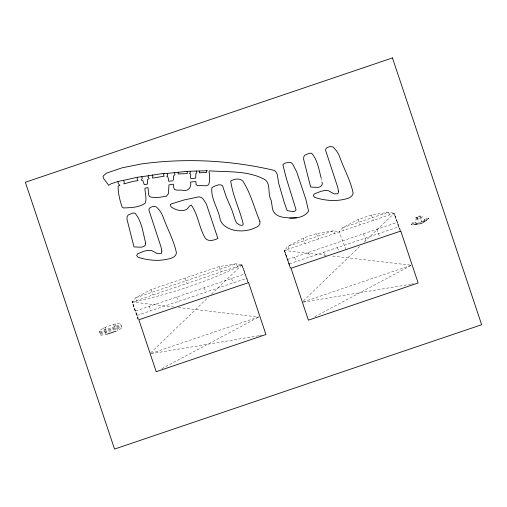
<?xml version="1.0" encoding="UTF-8"?>
<svg xmlns="http://www.w3.org/2000/svg" width="507" height="507" viewBox="0 0 507 507"><rect width="100%" height="100%" fill="white"/><g stroke="black" fill="none" stroke-linecap="round" stroke-linejoin="round"><path stroke-width="0.38" stroke-dasharray="2.54 1.9" d="M422.863 222.7L426.583 220.564L426.983 219.956L426.191 217.852L424.112 219.829L428.966 218.511L426.191 217.852M411.297 224.493L413.009 222.32L415.936 222.598L411.297 224.493L413.63 223.967M138.138 319.828L132.188 302.026L135.743 297.799L150.985 289.636L219.151 266.549L236.344 263.729L241.921 264.863L248.588 282.608M400.517 230.33L394.123 213.314L284.364 250.49L290.308 268.279L284.364 250.49L287.906 246.282L333.657 230.786L339.208 231.914M150.68 352.853L208.58 297.013M211.406 294.288L241.921 264.863L247.796 281.911M303.427 300.765L360.477 245.756M364.26 242.112L394.123 213.314L399.998 230.362M417.318 217.966L415.74 217.94L416.9 216.857L419.536 215.963L420.943 216.178L419.954 217.072M423.32 221.198L424.853 219.899M115.051 324.017L117.466 330.45L122.187 328.042L120.546 323.662L115.051 324.017L103.637 327.877L99.15 330.906L100.798 335.292L107.56 334.037M161.784 368.728L259.28 316.786L151.764 353.195M314.657 316.818L411.475 265.237L331.413 255.946M426.812 219.499L428.966 218.511M288.933 248.943L287.925 246.256L303.097 238.125L316.463 233.594L333.657 230.786L334.664 233.454M345.901 249.653L339.227 231.908L342.795 227.687L357.986 219.531L371.352 215.006L388.546 212.192L394.097 213.327L399.808 230.381M138.062 319.074L132.188 302.026L241.921 264.863L247.625 281.924M135.553 310.987L245.287 273.824M287.729 259.451L397.488 222.275M415.74 217.94L420.943 216.178M137.201 315.379L246.941 278.216M289.383 263.843L399.136 226.667M413.009 222.32L413.801 224.424L426.983 219.956M413.801 224.424L414.517 224.645L419.232 223.048L416.9 216.857M421.868 222.161L426.583 220.564M99.48 331.787L120.875 324.543M414.517 224.645L418.674 223.695M425.544 221.369L422.02 222.567L419.536 215.963M99.828 332.712L121.217 325.469M100.088 333.403L121.477 326.159M100.443 334.347L121.832 327.104M303.205 301.912L411.475 265.237M415.854 224.652L418.82 224.075M303.275 302.153L410.385 284.281M411.158 284.148L413.49 283.762M151.092 353.69L258.963 335.697M259.736 335.564L262.068 335.178M415.41 223.099L417.464 223.181M290.238 267.538L284.364 250.49L326.711 255.401M138.582 319.042L132.188 302.026L173.667 306.95M178.363 307.508L258.576 317.021M389.553 214.867L388.546 212.192L342.814 227.681L343.822 230.349M376.834 229.272L379.857 237.327M371.352 215.006L373.355 220.349M358.05 219.512L360.059 224.855M363.38 233.828L366.403 241.883M337.466 247.555L339.113 251.947M323.7 252.22L325.348 256.612M316.463 233.594L318.466 238.936M303.161 238.1L305.1 243.461M308.281 252.486L309.935 256.878M294.567 257.131L296.221 261.523M284.364 250.49L290.758 267.5M237.352 266.409L236.344 263.729L135.743 297.799L136.751 300.48M231.515 278.489L233.169 282.881M219.151 266.549L221.16 271.891M204.232 287.729L205.88 292.121M185.068 278.096L187.077 283.438M176.702 297.051L178.356 301.443M150.985 289.636L152.994 294.979M149.254 306.298L150.921 310.734M113.625 324.499L115.419 329.277M105.063 327.395L106.863 332.174M103.637 327.877L106.058 334.316M321.051 177.906L321.723 180.961M241.921 264.863A154.191 50.427 -18.5 0 1 132.188 302.026M422.635 216.717L415.005 219.303L415.284 220.044L422.914 217.459L422.635 216.717"/><path stroke-width="0.76" d="M152.544 174.909L152.873 176.499L152.385 177.78L152.88 178.039L164.167 176.208L163.476 174.959L163.957 173.331L148.298 175.783L148.019 176.848L149.147 178.559L147.657 179.446L147.55 184.028M148.298 175.783L137.486 177.254L137.124 179.104L137.999 180.676L133.138 181.341L123.93 183.883L124.215 181.886L123.499 180.34L117.814 181.519L110.957 183.845L108.713 185.328L103.517 178.337L102.991 176.778L103.479 175.758L106.464 173.134L122.377 167.747L141.859 163.875C185.879 157.95 231.122 160.193 274.369 170.428L275.802 171.715L277.234 174.345L278.673 183.287L284.408 202.939L287.171 210.652L292.767 211.558L294.744 211.223L295.98 210.075L295.923 209.252L286.227 177.963L282.868 164.705C284.763 162.354 288.172 162.506 290.904 162.582L292.444 163.742L296.734 171.974L305.791 199.061L308.567 211.039C304.282 218.054 293.94 218.815 286.442 217.617C278.47 217.167 272.462 214.284 272.063 205.848L271.251 200.474C267.341 194.365 270.966 185.055 265.579 180.004C249.07 170.491 228.853 172.165 210.462 170.916L209.613 170.802L208.903 171.829L209.638 174.288L209.454 181.455L208.903 183.895L207.864 185.22L206.216 185.777L197.901 185.568L196 184.567L195.968 181.55L190.543 182.032C191.976 187.558 187.47 192.159 181.924 190.093L177.241 190.157L174.49 189.51L173.609 187.254L173.426 184.155L168.977 184.884L168.425 193.617L166.562 196.101C161.194 197.128 155.212 198.319 149.793 196.767L148.709 194.903L148.025 187.622L145.084 188.135L144.932 188.674C145.04 193.446 147.036 198.592 145.198 203.25C139.216 207.534 130.692 207.699 123.505 207.946L122.105 207.033C119.817 200.404 118.207 193.63 118.099 186.551L118.524 185.816L119.899 185.353L118.106 183.445L118.093 181.582M173.375 179.928L173.54 176.113L175.023 174.484L174.414 172.665L187.089 171.353L207.357 170.732M173.147 180.822L168.622 181.221L168.666 179.598L167.627 176.487L166.771 176.411L167.671 174.972L167.285 173.381L163.869 173.597M419.562 223.929L422.198 223.036M107.56 334.037L116.116 331.141M146.998 184.218L144.261 184.605L142.797 180.574L141.32 180.01L142.258 178.363L141.846 176.785M123.499 180.34L137.486 177.254M167.285 173.381L174.414 172.665M289.846 218.048L296.734 217.782M196.291 170.96L196.931 172.843L195.854 173.445L195.727 178.115L191.063 178.724L190.543 177.83L190.771 174.776L190.512 173.996L189.491 173.521L190.245 172.633L190.258 171.328M199.505 171.138L199.327 172.836L206.647 172.336L206.748 170.707M178.242 172.279L178.065 173.939L187.058 173.635L187.4 173.204L187.089 171.353M322.027 182.032C323.542 185.226 319.917 187.844 316.894 187.343L310.677 187.089L303.611 159.268L303.782 156.821L304.872 155.174L309.359 153.253L311.647 153.266C317.547 159.851 318.84 169.458 321.083 177.748M259.844 221.28C260.75 224.449 258.297 226.667 255.56 227.611C249.165 230.679 242.314 231.541 235.349 230.451C229.177 229.316 222.294 226.059 220.209 219.651C218.701 209.271 210.411 198.395 211.907 187.672C214.689 186.069 219.537 183.28 222.529 185.701L226.23 196.779L231.826 209.866L235.495 220.843L236.661 223.017L239.881 225.114L241.871 225.349L242.967 224.975L243.214 223.891C239.672 209.423 232.827 195.829 230.704 181.031C234.177 178.882 239.634 177.824 242.866 181.107C250.705 193.237 254.235 207.971 259.844 221.28M161.86 251.085L161.524 252.98L160.96 253.614L157.506 253.703L151.618 250.502L147.905 250.395L144.546 251.06L137.53 253.817L136.668 255.522L137.961 257.201C148.57 260.725 160.478 261.555 171.246 258.196C173.768 257.391 176.202 255.585 176.417 252.746C173.945 240.787 167.855 229.785 163.609 218.371C162.253 213.935 159.661 209.759 156.143 206.755L153.31 206.393L150.294 207.414L149.026 208.96L148.969 210.278L160.96 246.795L161.86 251.085M338.537 191.247L338.201 193.142L337.63 193.775L334.176 193.87L328.295 190.664L324.575 190.556L321.223 191.221L314.207 193.985L313.339 195.683L314.632 197.369C325.247 200.886 337.155 201.723 347.916 198.364C350.438 197.559 352.872 195.753 353.094 192.907C350.622 180.948 344.526 169.953 340.286 158.533C338.929 154.103 336.337 149.92 332.82 146.916L329.981 146.561L326.964 147.581L325.697 149.128L325.64 150.446L337.63 186.956L338.537 191.247M145.693 243.189C145.953 246.136 142.644 247.308 140.217 247.175L134 246.928L126.94 219.1L127.105 216.66L128.201 215.012L132.688 213.086L134.97 213.105C141.985 221.293 142.993 233.049 145.693 243.189M170.58 204.549L170.903 206.691C175.942 210.697 186.107 213.244 189.466 206L191.24 205.069C198.167 214.588 199.067 227.573 205.024 237.77C207.636 242.112 214.379 240.318 217.877 238.448L206.336 203.922L203.339 199.327L201.767 197.774L199.162 196.773L183.883 200.012L170.891 204.074L170.58 204.549M392.462 57.931L25.35 182.267L114.538 449.069L481.65 324.733L392.462 57.931M248.588 282.608L138.855 319.771L156.213 371.694L265.947 334.531L248.588 282.608M400.79 231.059L291.031 268.235L308.389 320.158L418.148 282.982L400.79 231.059"/></g></svg>
